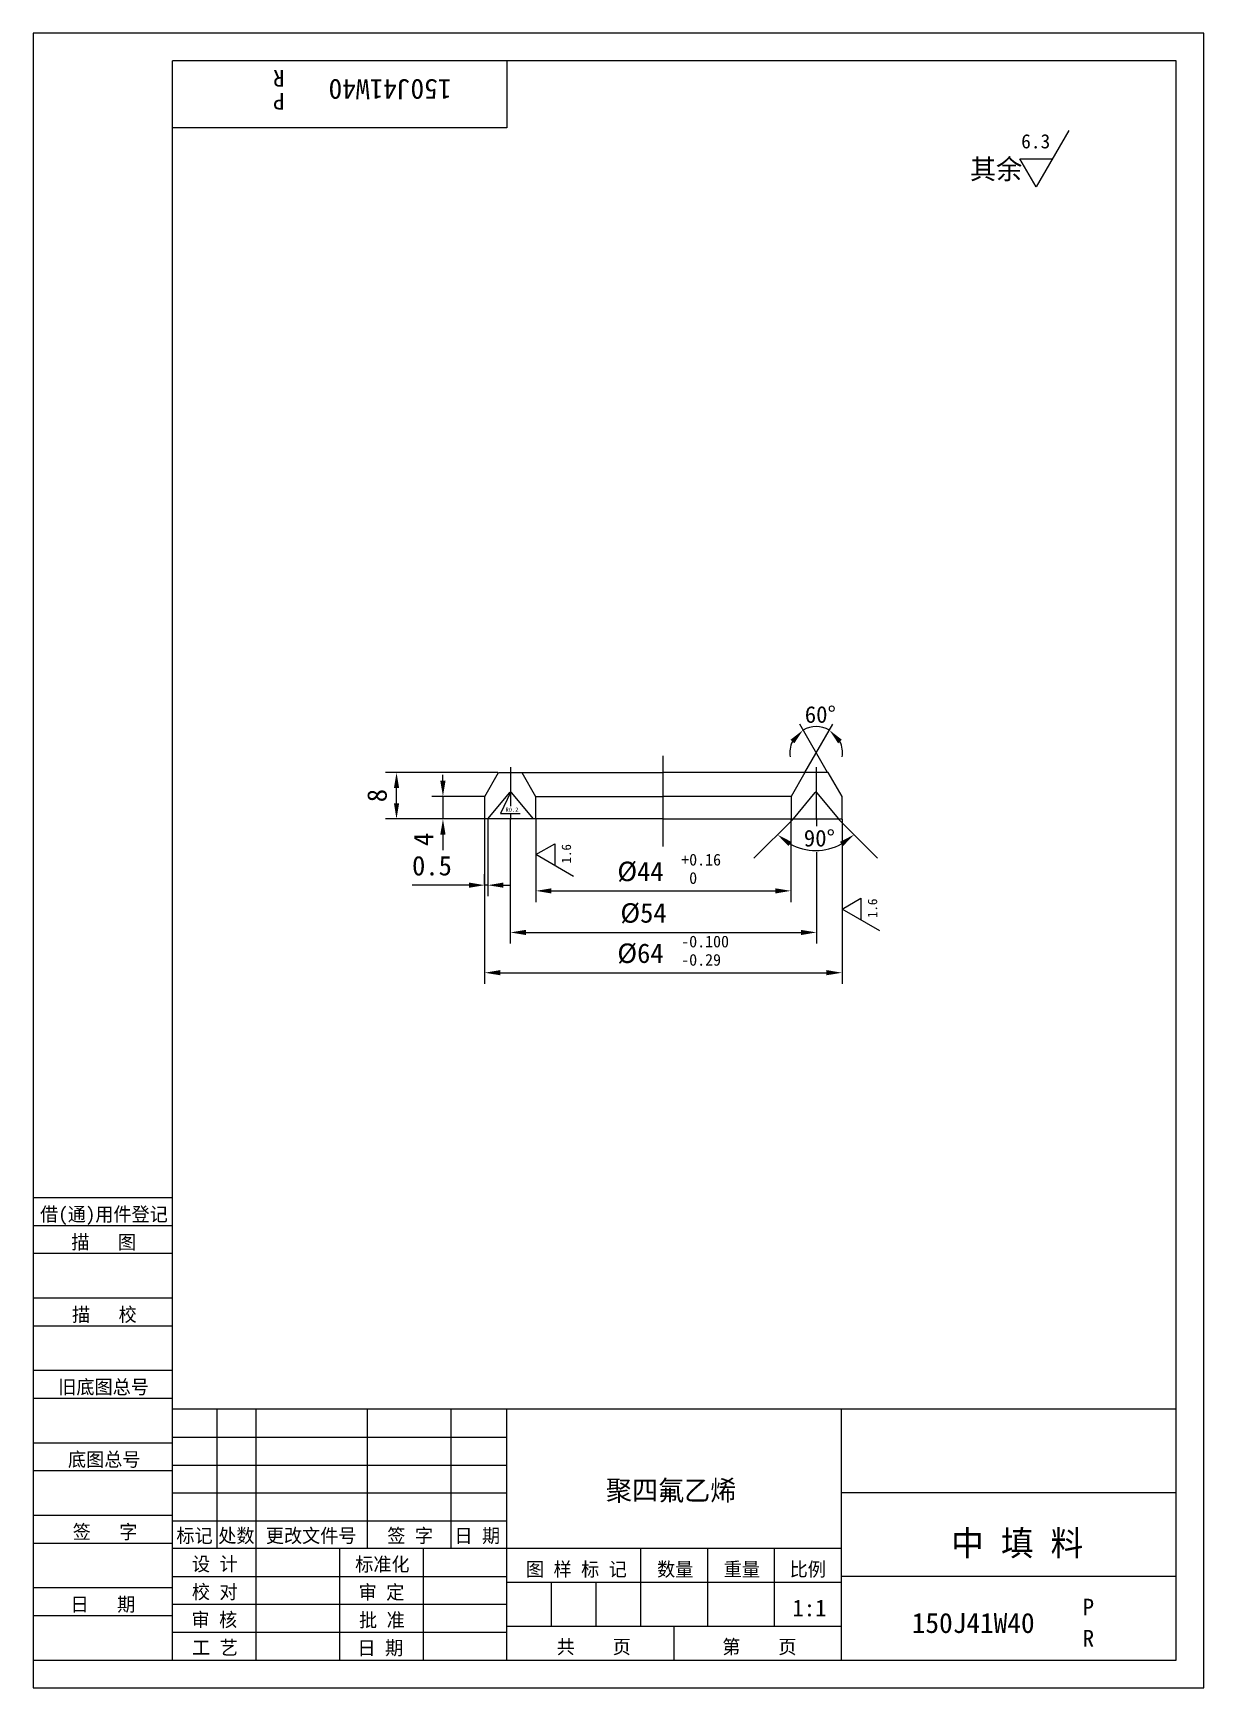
# Model space of a CAD drawing. Header units: metres. Extents: x 0 to 210, y 0 to 297.
import ezdxf

# ---------------------------------------------------------------- set-up
doc = ezdxf.new("R2010")
doc.units = ezdxf.units.M
for name, color, linetype in [('C', 6, 'Continuous'), ('D', 1, 'Continuous'), ('FL', 5, 'Continuous'), ('T', 7, 'Continuous'), ('TL', 4, 'Continuous')]:
    doc.layers.add(name, color=color, linetype=linetype)

# ---------------------------------------------------------------- blocks, each defined once
blk = doc.blocks.new('TUKUN4')
at = {"layer": 'FL'}
for p, q in [((0, 297), (0, 0)), ((210, 297), (0, 297)), ((210, 0), (210, 297)), ((0, 78), (25, 78)), ((0, 70), (25, 70)), ((0, 65), (25, 65)), ((0, 57), (25, 57)), ((0, 52), (25, 52)), ((33, 25), (33, 50)), ((40, 5), (40, 50)), ((60, 25), (60, 50)), ((75, 25), (75, 50)), ((25, 45), (85, 45)), ((0, 44), (25, 44)), ((0, 39), (25, 39)), ((25, 40), (85, 40)), ((25, 35), (85, 35)), ((0, 31), (25, 31)), ((25, 30), (85, 30)), ((0, 26), (25, 26)), ((70, 5), (70, 25)), ((0, 18), (25, 18)), ((25, 20), (85, 20)), ((25, 15), (85, 15)), ((0, 13), (25, 13)), ((25, 10), (85, 10)), ((0, 0), (210, 0))]:
    blk.add_line(p, q, dxfattribs=at)
at = {"layer": 'TL'}
for p, q in [((25, 5), (25, 292)), ((205, 292), (25, 292)), ((85, 292), (85, 280)), ((205, 5), (205, 292)), ((85, 280), (25, 280)), ((0, 88), (25, 88)), ((0, 83), (25, 83)), ((205, 50), (25, 50)), ((85, 5), (85, 50)), ((145, 5), (145, 50)), ((205, 35), (145, 35)), ((145, 25), (25, 25)), ((55, 5), (55, 25)), ((109, 11), (109, 25)), ((121, 11), (121, 25)), ((133, 11), (133, 25)), ((85, 19), (145, 19)), ((93, 11), (93, 19)), ((101, 11), (101, 19)), ((205, 20), (145, 20)), ((145, 11), (85, 11)), ((115, 5), (115, 11)), ((0, 5), (205, 5))]:
    blk.add_line(p, q, dxfattribs=at)
at = {"layer": 'T'}
for s, p in [('借(通)用件登记', (1.26, 83.76)), ('描   图', (6.86, 78.76)), ('描   校', (6.98, 65.76)), ('旧底图总号', (4.52, 52.76)), ('底图总号', (6.25, 39.76)), ('签   字', (7.1, 26.76)), ('标记', (25.71, 26.07)), ('处数', (33.22, 26.07)), ('更改文件号', (41.75, 26.07)), ('签 字', (63.53, 26.07)), ('日 期', (75.57, 26.07)), ('设 计', (28.5, 20.99)), ('标准化', (57.77, 20.93)), ('图 样 标 记', (88.4, 20.04)), ('数量', (111.92, 20.04)), ('重量', (123.88, 20.04)), ('比例', (135.7, 20.04)), ('校 对', (28.48, 15.99)), ('审 定', (58.39, 15.93)), ('日   期', (6.72, 13.76)), ('审 核', (28.41, 10.99)), ('批 准', (58.46, 10.93)), ('共    页', (93.91, 6.13)), ('第    页', (123.62, 6.13)), ('工 艺', (28.52, 5.99)), ('日 期', (58.18, 5.93))]:
    blk.add_text(s, height=2.5, dxfattribs=at).set_placement(p)

msp = doc.modelspace()

# ---------------------------------------------------------------- linework, layer by layer
at = {"layer": 'C'}
for p, q in [((113, 151), (113, 167.28)), ((85.64, 165.26), (85.64, 158.24)), ((140.45, 165.26), (140.45, 155.88)), ((85.64, 156.95), (85.64, 155.88))]:
    msp.add_line(p, q, dxfattribs=at)
at = {"layer": 'D'}
for p, q in [((185.76, 279.53), (179.91, 269.39)), ((176.98, 274.46), (182.83, 274.46)), ((179.91, 269.39), (176.98, 274.46)), ((142.51, 164.28), (137.51, 172.94)), ((138.42, 164.28), (143.42, 172.94)), ((83.38, 164.29), (63.18, 164.29)), ((73.51, 162.8), (73.51, 163.87)), ((65.18, 158.76), (65.18, 161.49)), ((85.61, 160.72), (83.83, 156.95)), ((81, 160), (71.51, 160)), ((73.51, 160), (73.51, 155.96)), ((71.51, 155.96), (63.18, 155.96)), ((80.98, 155.96), (71.51, 155.96)), ((80.99, 155.93), (80.99, 126.36)), ((81.56, 156), (81.56, 142.07)), ((83.83, 156.95), (87.37, 156.95)), ((85.59, 155.93), (85.59, 133.59)), ((90.18, 155.93), (90.18, 141.05)), ((136.36, 156), (129.29, 148.93)), ((135.92, 155.93), (135.92, 141.05)), ((140.52, 155.93), (140.52, 154.66)), ((144.4, 156), (151.47, 148.93)), ((145.1, 155.93), (145.1, 126.36)), ((73.51, 153.16), (73.51, 150.36)), ((90.18, 149.55), (93.56, 151.5)), ((93.56, 151.5), (93.56, 147.6)), ((96.94, 145.64), (90.18, 149.55)), ((140.52, 150.02), (140.52, 133.59)), ((80.99, 144.07), (80.99, 146.07)), ((75.39, 144.07), (67.97, 144.07)), ((78.19, 144.07), (75.39, 144.07)), ((81.56, 144.07), (80.99, 144.07)), ((84.36, 144.07), (85.49, 144.07)), ((92.98, 143.05), (133.12, 143.05)), ((145.09, 139.76), (148.47, 141.71)), ((151.85, 135.85), (145.09, 139.76)), ((148.47, 141.71), (148.47, 137.81)), ((88.39, 135.59), (137.72, 135.59)), ((83.79, 128.36), (142.3, 128.36))]:
    msp.add_line(p, q, dxfattribs=at)
for centre, radius, start, end in [((140.46, 167.82), 4.73, 60, 120), ((140.46, 167.82), 4.73, 154.43, 188.87), ((140.46, 167.82), 4.73, 351.13, 25.57), ((140.38, 160.02), 9.72, 241.57, 298.43)]:
    msp.add_arc(centre, radius, start, end, dxfattribs=at)
for points in [[(135.85, 170.17), (136.54, 169.54), (138.1, 171.91)], [(144.39, 169.54), (145.07, 170.17), (142.83, 171.91)], [(64.72, 161.49), (65.65, 161.49), (65.18, 164.29)], [(73.04, 162.8), (73.97, 162.8), (73.51, 160)], [(64.72, 158.76), (65.65, 158.76), (65.18, 155.96)], [(73.04, 153.16), (73.97, 153.16), (73.51, 155.96)], [(135.47, 151.1), (136.03, 151.84), (133.51, 153.14)], [(144.73, 151.84), (145.29, 151.1), (147.25, 153.14)], [(78.19, 144.54), (78.19, 143.61), (80.99, 144.07)], [(84.36, 144.54), (84.36, 143.61), (81.56, 144.07)], [(92.98, 143.51), (92.98, 142.58), (90.18, 143.05)], [(133.12, 143.51), (133.12, 142.58), (135.92, 143.05)], [(88.39, 136.05), (88.39, 135.12), (85.59, 135.59)], [(137.72, 136.05), (137.72, 135.12), (140.52, 135.59)], [(83.79, 128.83), (83.79, 127.9), (80.99, 128.36)], [(142.3, 128.83), (142.3, 127.9), (145.1, 128.36)]]:
    msp.add_solid(points, dxfattribs=at)
at = {"layer": 'TL'}
for p, q in [((81, 160), (83.47, 164.28)), ((83.47, 164.28), (87.67, 164.28)), ((87.67, 164.28), (113.05, 164.28)), ((87.67, 164.28), (90.14, 160)), ((138.42, 164.28), (113.05, 164.28)), ((138.42, 164.28), (135.95, 160)), ((142.62, 164.28), (138.42, 164.28)), ((145.09, 160), (142.62, 164.28)), ((81.56, 156), (85.49, 160.69)), ((89.73, 156), (85.8, 160.69)), ((136.36, 156), (140.3, 160.69)), ((144.53, 156), (140.6, 160.69)), ((81, 156), (81, 160)), ((90.14, 160), (113.05, 160)), ((90.14, 160), (90.14, 156)), ((135.95, 160), (113.05, 160)), ((135.95, 160), (135.95, 156)), ((145.09, 156), (145.09, 160)), ((81.54, 156), (81, 156)), ((89.67, 156), (81.56, 156)), ((90.13, 156), (89.73, 156)), ((91, 156), (90.13, 156)), ((113, 156), (91, 156)), ((113.09, 156), (135.09, 156)), ((135.09, 156), (135.96, 156)), ((135.96, 156), (136.36, 156)), ((136.42, 156), (144.53, 156)), ((144.55, 156), (145.09, 156))]:
    msp.add_line(p, q, dxfattribs=at)
for centre in [(85.64, 160.56), (140.45, 160.56)]:
    msp.add_arc(centre, 0.2, 40, 140, dxfattribs=at)

# ---------------------------------------------------------------- block references
at = {"layer": 'D'}
msp.add_blockref('TUKUN4', (0, 0), dxfattribs=at)

# ---------------------------------------------------------------- texts
for s, height, rotation, p in [('R', 3, 180, (45.09, 290.37)), ('150J41W40', 3.6, 180, (75.04, 288.72)), ('P', 3, 180, (45.09, 286.26)), ('8', 3.5, 90, (63.43, 158.96)), ('4', 3.5, 90, (71.76, 151.1)), ('1.6', 1.7, 90, (96.49, 147.97)), ('1.6', 1.7, 90, (151.4, 138.18))]:
    msp.add_text(s, height=height, rotation=rotation, dxfattribs=at).set_placement(p)
for s, height, p in [('6.3', 2.55, (177.23, 276.31)), ('其余', 3.6, (168.05, 270.79)), ('60%%d', 3, (138.41, 173.21)), ('R0.2', 0.75, (84.72, 157.25)), ('90%%D', 3, (138.24, 151.01)), ('0.5', 3.5, (67.97, 145.82)), ('+0.16', 2.1, (116.25, 147.6)), ('%%c44', 3.5, (104.8, 144.8)), (' 0', 2.1, (116.25, 144.31)), ('%%c54', 3.5, (105.34, 137.34)), ('%%c64', 3.5, (104.8, 130.11)), ('-0.100', 2.1, (116.25, 132.91)), ('-0.29', 2.1, (116.25, 129.62)), ('聚四氟乙烯', 3.6, (102.73, 33.65)), ('中 填 料', 4.5, (164.68, 23.73)), ('1:1', 3, (136.19, 12.85)), ('P', 3, (188.27, 13.01)), ('150J41W40', 3.6, (157.6, 9.86)), ('R', 3, (188.27, 7.4))]:
    msp.add_text(s, height=height, dxfattribs=at).set_placement(p)

doc.saveas('drawing.dxf')
